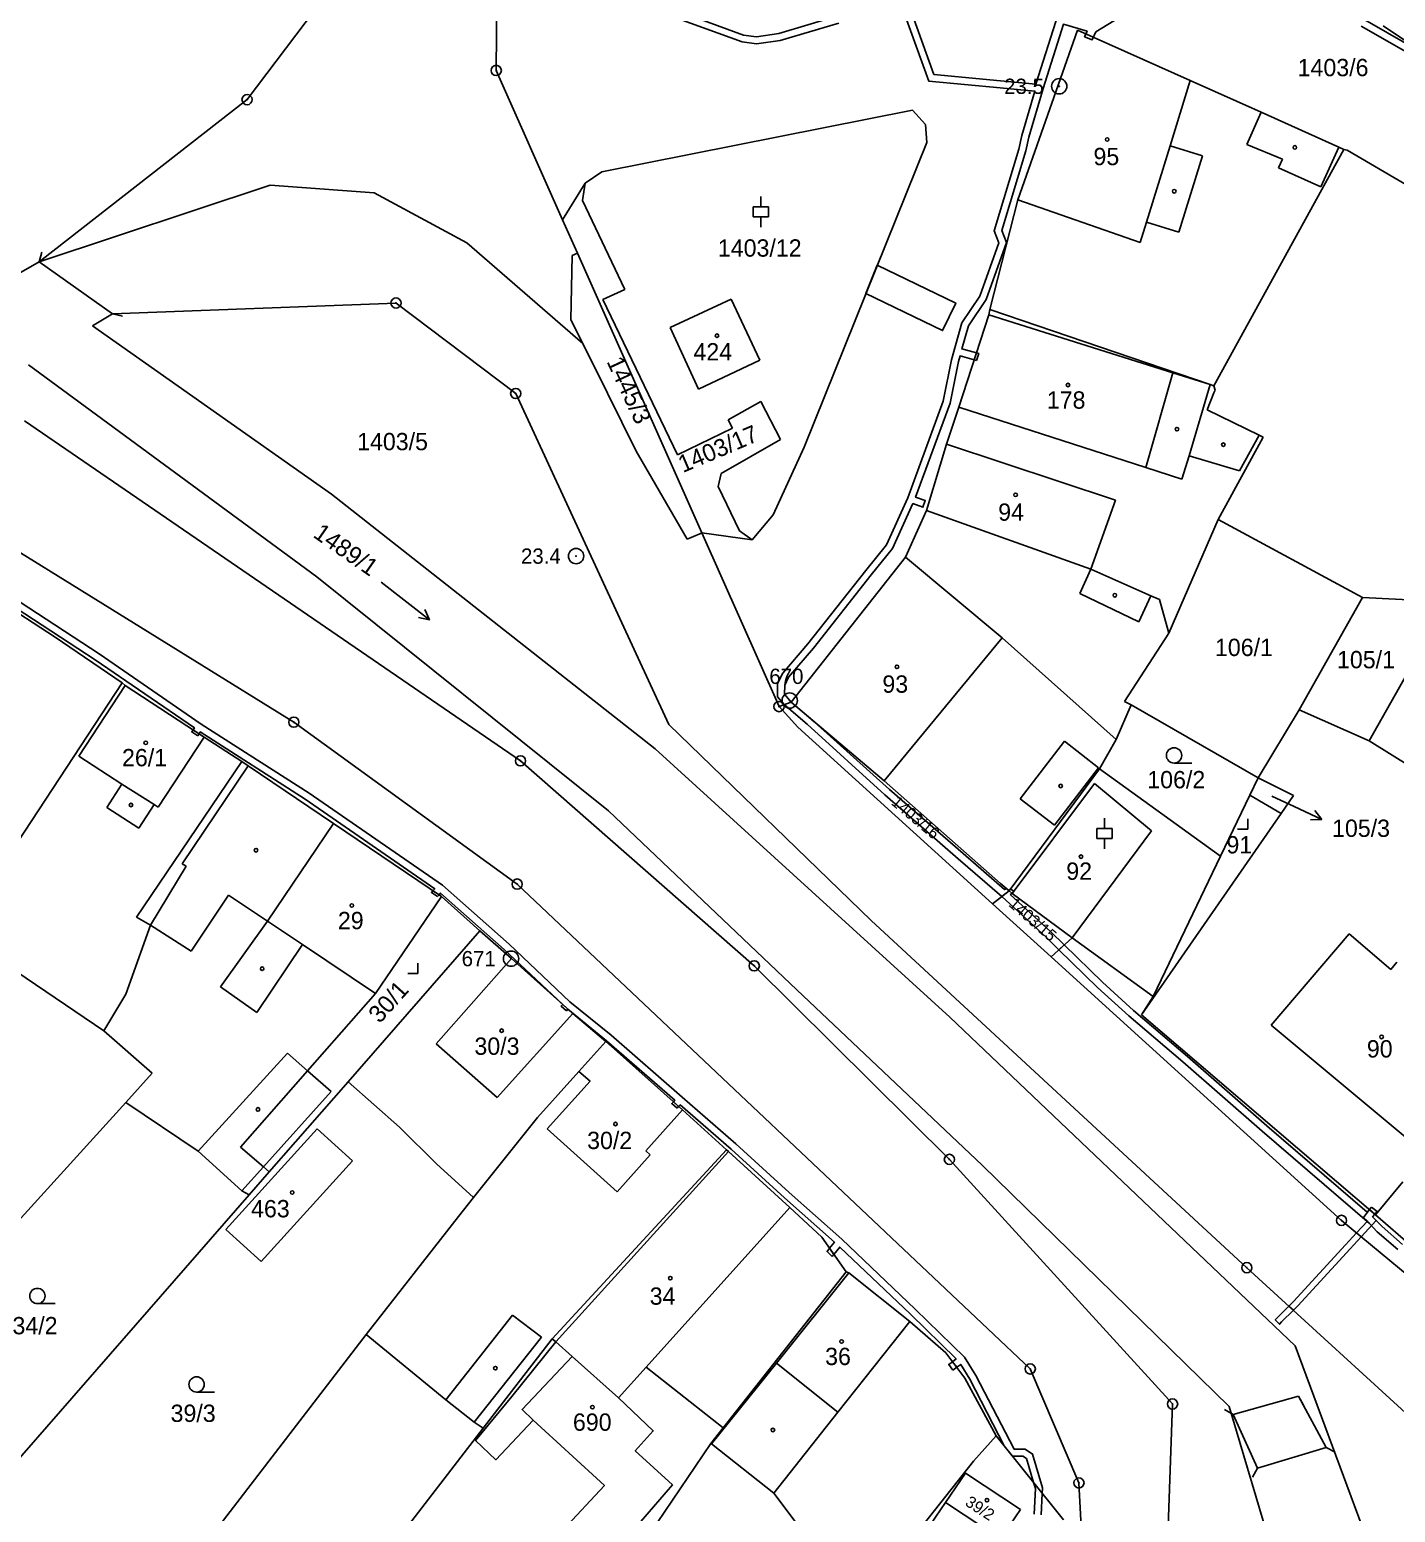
# Model space of a CAD drawing. Extents: x -820725 to -814908, y -1038210 to -1035296.
# Drawn here: x -817610 to -817476, y -1037122.6 to -1036977.1 of the extents above; entities that cross this region are included whole.
import ezdxf
from ezdxf.enums import TextEntityAlignment as Align

# ---------------------------------------------------------------- set-up
doc = ezdxf.new("R2010")
doc.units = 0
doc.header["$MEASUREMENT"] = 0
doc.linetypes.add('0_051C', pattern=[0])
for name, color, linetype in [('101', 1, 'CONTINUOUS'), ('1016', 1, 'CONTINUOUS'), ('1029', 1, 'CONTINUOUS'), ('105', 1, 'CONTINUOUS'), ('18', 1, 'CONTINUOUS'), ('21800', 1, 'CONTINUOUS'), ('21900', 1, 'CONTINUOUS'), ('23700', 1, 'CONTINUOUS'), ('304', 1, 'CONTINUOUS'), ('318', 1, 'CONTINUOUS'), ('319', 1, 'CONTINUOUS'), ('402', 1, 'CONTINUOUS'), ('404', 1, 'CONTINUOUS'), ('420', 1, 'CONTINUOUS'), ('802', 1, 'CONTINUOUS')]:
    doc.layers.add(name, color=color, linetype=linetype)

# ---------------------------------------------------------------- blocks, each defined once
blk = doc.blocks.new('4_02$0')
at = {"layer": '404', "color": 255, "linetype": 'Continuous'}
blk.add_circle((-0.01, 0), 0.175, dxfattribs=at)
blk = doc.blocks.new('1029$1')
at = {"layer": '1029', "color": 6, "linetype": 'Continuous'}
for p, q in [((0, 3), (-0.5, 2)), ((0, 0), (0, 3)), ((0, 3), (0.5, 2))]:
    blk.add_line(p, q, dxfattribs=at)
blk = doc.blocks.new('8_02$6')
at = {"layer": '802', "color": 255, "linetype": 'Continuous'}
for p, q in [((3.02, -0.01), (2.04, 0.49)), ((-2.98, -0.01), (3.02, -0.01)), ((3.02, -0.01), (2.04, -0.51))]:
    blk.add_line(p, q, dxfattribs=at)
blk = doc.blocks.new('3_04$3')
at = {"layer": '304', "color": 255, "linetype": 'Continuous'}
blk.add_line((0.01, 0), (1.76, 0), dxfattribs=at)
blk.add_circle((0.01, 0.75), 0.75, dxfattribs=at)
blk = doc.blocks.new('3_19$11')
at = {"layer": '319', "color": 255, "linetype": 'Continuous'}
for p, q in [((-1, 0), (0, 0)), ((0, 0), (0, 1))]:
    blk.add_line(p, q, dxfattribs=at)
blk = doc.blocks.new('1_01$12')
at = {"layer": '101', "color": 3, "linetype": 'Continuous'}
for radius in [0.75, 0.03]:
    blk.add_circle((0, 0), radius, dxfattribs=at)
blk = doc.blocks.new('3_18$14')
at = {"layer": '318', "color": 255, "linetype": 'Continuous'}
for p, q in [((0, 2), (0, 3)), ((-0.75, 2), (0.75, 2)), ((-0.75, 1), (-0.75, 2)), ((0.75, 1), (0.75, 2)), ((-0.75, 1), (0.75, 1)), ((0, 0), (0, 1))]:
    blk.add_line(p, q, dxfattribs=at)
blk = doc.blocks.new('1_05$13')
at = {"layer": '105', "color": 3, "linetype": 'Continuous'}
for radius in [0.5, 0.0303]:
    blk.add_circle((0, 0), radius, dxfattribs=at)
blk = doc.blocks.new('4_20$15')
at = {"layer": '420', "color": 255, "linetype": 'Continuous'}
blk.add_line((-0.71, -0.71), (0, 0), dxfattribs=at)

msp = doc.modelspace()

# ---------------------------------------------------------------- linework, layer by layer
at = {"layer": '1029', "color": 255, "linetype": 'Continuous'}
msp.add_line((-817488.12, -1037052.33), (-817485.92, -1037053.36), dxfattribs=at)
at = {"layer": '21800', "color": 255, "linetype": 'Continuous'}
for p, q in [((-817496.14, -1036982.1), (-817498.11, -1036988.51)), ((-817489.17, -1036985.22), (-817490.58, -1036988.39)), ((-817500.42, -1036996.01), (-817498.11, -1036988.51)), ((-817494.91, -1036989.5), (-817498.11, -1036988.51)), ((-817494.91, -1036989.5), (-817497.26, -1036996.98)), ((-817490.58, -1036988.39), (-817487.06, -1036989.82)), ((-817483.31, -1036992.53), (-817481.56, -1036988.63)), ((-817487.06, -1036989.82), (-817487.45, -1036990.68)), ((-817487.45, -1036990.68), (-817483.31, -1036992.53)), ((-817501.03, -1036998), (-817513.05, -1036993.8)), ((-817500.42, -1036996.01), (-817501.03, -1036998)), ((-817497.26, -1036996.98), (-817500.42, -1036996.01)), ((-817515.9, -1037005.09), (-817497.83, -1037010.8)), ((-817500.48, -1037020.1), (-817497.83, -1037010.8)), ((-817497.83, -1037010.8), (-817494.16, -1037011.95)), ((-817494.16, -1037011.95), (-817496.25, -1037018.93)), ((-817518.83, -1037014.17), (-817500.48, -1037020.1)), ((-817491.3, -1037020.42), (-817489.35, -1037016.92)), ((-817500.48, -1037020.1), (-817496.94, -1037021.24)), ((-817496.25, -1037018.93), (-817496.94, -1037021.24)), ((-817496.25, -1037018.93), (-817491.3, -1037020.42)), ((-817522.03, -1037024.31), (-817505.9, -1037030.05)), ((-817505.9, -1037030.05), (-817506.96, -1037032.45)), ((-817506.96, -1037032.45), (-817501.16, -1037035.23)), ((-817501.16, -1037035.23), (-817499.99, -1037032.67)), ((-817526.16, -1037050.85), (-817514.58, -1037036.8)), ((-817600.67, -1037041.48), (-817605.21, -1037048.43)), ((-817597.42, -1037053.43), (-817592.92, -1037046.54)), ((-817508.47, -1037046.94), (-817512.82, -1037052.6)), ((-817505.13, -1037049.57), (-817508.47, -1037046.94)), ((-817605.21, -1037048.43), (-817600.98, -1037051.15)), ((-817588.58, -1037049.38), (-817595.06, -1037058.98)), ((-817509.45, -1037055.19), (-817505.13, -1037049.57)), ((-817600.98, -1037051.15), (-817602.47, -1037053.47)), ((-817597.83, -1037053.17), (-817600.98, -1037051.15)), ((-817513.59, -1037061.89), (-817505.54, -1037051.1)), ((-817505.54, -1037051.1), (-817499.92, -1037055.76)), ((-817602.47, -1037053.47), (-817599.31, -1037055.47)), ((-817599.31, -1037055.47), (-817597.83, -1037053.17)), ((-817597.83, -1037053.17), (-817597.42, -1037053.43)), ((-817509.45, -1037055.19), (-817512.82, -1037052.6)), ((-817580.23, -1037055.02), (-817586.7, -1037064.61)), ((-817499.92, -1037055.76), (-817507.73, -1037066.26)), ((-817594.69, -1037059.22), (-817598.17, -1037065.02)), ((-817595.06, -1037058.98), (-817594.69, -1037059.22)), ((-817590.52, -1037062.06), (-817594.19, -1037067.57)), ((-817586.7, -1037064.61), (-817590.52, -1037062.06)), ((-817598.17, -1037065.02), (-817594.19, -1037067.57)), ((-817586.7, -1037064.61), (-817591.32, -1037071.06)), ((-817583.27, -1037066.9), (-817586.7, -1037064.61)), ((-817480.54, -1037065.85), (-817488.18, -1037074.82)), ((-817476.43, -1037069.34), (-817480.54, -1037065.85)), ((-817587.73, -1037073.58), (-817583.27, -1037066.9)), ((-817576.09, -1037071.7), (-817583.27, -1037066.9)), ((-817562.74, -1037068.27), (-817570.15, -1037076.64)), ((-817475.85, -1037068.65), (-817476.43, -1037069.34)), ((-817591.32, -1037071.06), (-817587.73, -1037073.58)), ((-817564.16, -1037081.92), (-817556.73, -1037073.67)), ((-817488.18, -1037074.82), (-817474.64, -1037086.11)), ((-817570.15, -1037076.64), (-817564.16, -1037081.92)), ((-817593.51, -1037087.2), (-817584.72, -1037077.56)), ((-817582.76, -1037079.29), (-817584.72, -1037077.56)), ((-817580.44, -1037081.34), (-817582.76, -1037079.29)), ((-817587.1, -1037088.73), (-817580.44, -1037081.34)), ((-817545.97, -1037083.14), (-817549.57, -1037087.16)), ((-817552.38, -1037091.19), (-817559.25, -1037084.99)), ((-817549.57, -1037087.16), (-817549.13, -1037087.56)), ((-817558.38, -1037105.91), (-817541.45, -1037087.21)), ((-817549.13, -1037087.56), (-817552.38, -1037091.19)), ((-817589.21, -1037091.07), (-817587.1, -1037088.73)), ((-817535.44, -1037092.7), (-817549.53, -1037108.38)), ((-817536.73, -1037107.98), (-817529.63, -1037099.14)), ((-817569.19, -1037111.59), (-817562.66, -1037103.29)), ((-817562.66, -1037103.29), (-817559.81, -1037105.44)), ((-817523.65, -1037103.9), (-817530.72, -1037112.81)), ((-817566.4, -1037113.78), (-817559.81, -1037105.44)), ((-817543.11, -1037115.91), (-817536.73, -1037107.98)), ((-817530.72, -1037112.81), (-817536.73, -1037107.98)), ((-817485.51, -1037111.24), (-817491.9, -1037113.02)), ((-817482.8, -1037116.26), (-817485.51, -1037111.24)), ((-817530.72, -1037112.81), (-817537.01, -1037120.75)), ((-817491.9, -1037113.02), (-817489.53, -1037118.3)), ((-817489.53, -1037118.3), (-817482.8, -1037116.26))]:
    msp.add_line(p, q, dxfattribs=at)
for points in [[(-817559.25, -1037084.99), (-817555.03, -1037080.33), (-817556.15, -1037079.38)], [(-817560.63, -1037113.58), (-817561.71, -1037112.55), (-817556.79, -1037107.33)]]:
    msp.add_lwpolyline(points, dxfattribs=at)
at = {"layer": '21900', "color": 3, "linetype": 'Continuous'}
for p, q in [((-817564.11, -1036965.76), (-817564.24, -1036981.11)), ((-817577.44, -1036969.08), (-817588.7, -1036983.98)), ((-817513.05, -1036993.8), (-817507.19, -1036977.16)), ((-817507.19, -1036977.16), (-817496.14, -1036982.1)), ((-817477.2, -1036976.72), (-817466.12, -1036984.18)), ((-817557.73, -1036995.76), (-817564.24, -1036981.11)), ((-817496.14, -1036982.1), (-817489.17, -1036985.22)), ((-817609.09, -1036999.91), (-817588.7, -1036983.98)), ((-817523.39, -1036985.01), (-817553.89, -1036991.08)), ((-817522.11, -1036986.42), (-817523.39, -1036985.01)), ((-817489.17, -1036985.22), (-817481.56, -1036988.63)), ((-817522.11, -1036986.42), (-817521.98, -1036988.17)), ((-817521.98, -1036988.17), (-817534.02, -1037018.08)), ((-817481.04, -1036988.86), (-817493.81, -1037012.07)), ((-817481.56, -1036988.63), (-817481.04, -1036988.86)), ((-817481.04, -1036988.86), (-817480.74, -1036988.94)), ((-817480.74, -1036988.94), (-817474.82, -1036992.39)), ((-817555.5, -1036992.18), (-817553.89, -1036991.08)), ((-817609.09, -1036999.91), (-817586.42, -1036992.36)), ((-817586.42, -1036992.36), (-817576.21, -1036993.13)), ((-817555.5, -1036992.18), (-817557.73, -1036995.76)), ((-817555.79, -1036993.87), (-817555.5, -1036992.18)), ((-817576.21, -1036993.13), (-817567.14, -1036998.04)), ((-817551.63, -1037002.6), (-817555.79, -1036993.87)), ((-817515.8, -1037004.57), (-817513.05, -1036993.8)), ((-817556.27, -1036999.05), (-817557.73, -1036995.76)), ((-817567.14, -1036998.04), (-817555.75, -1037007.92)), ((-817556.8, -1036999.29), (-817556.91, -1037005.58)), ((-817556.27, -1036999.05), (-817556.8, -1036999.29)), ((-817544.06, -1037026.51), (-817556.27, -1036999.05)), ((-817611.09, -1037001.05), (-817609.09, -1036999.91)), ((-817601.89, -1037004.99), (-817609.09, -1036999.91)), ((-817553.77, -1037003.59), (-817551.63, -1037002.6)), ((-817601.89, -1037004.99), (-817574.08, -1037003.94)), ((-817574.08, -1037003.94), (-817562.33, -1037012.82)), ((-817546.46, -1037018.83), (-817553.77, -1037003.59)), ((-817541.18, -1037003.55), (-817547.18, -1037006.34)), ((-817538.38, -1037009.56), (-817541.18, -1037003.55)), ((-817603.87, -1037006.19), (-817601.89, -1037004.99)), ((-817556.91, -1037005.58), (-817555.75, -1037007.92)), ((-817518.83, -1037014.17), (-817515.9, -1037005.09)), ((-817515.9, -1037005.09), (-817515.8, -1037004.57)), ((-817494.16, -1037011.95), (-817515.8, -1037004.57)), ((-817580.42, -1037022.69), (-817603.87, -1037006.19)), ((-817547.18, -1037006.34), (-817544.38, -1037012.38)), ((-817555.75, -1037007.92), (-817553.33, -1037012.8)), ((-817610.16, -1037010.02), (-817581.86, -1037030.8)), ((-817544.38, -1037012.38), (-817538.38, -1037009.56)), ((-817637.26, -1037012.17), (-817584.11, -1037045.08)), ((-817562.33, -1037012.82), (-817547.3, -1037045.31)), ((-817553.33, -1037012.8), (-817550.52, -1037018.49)), ((-817494.46, -1037014.44), (-817493.81, -1037012.77)), ((-817493.81, -1037012.07), (-817494.16, -1037011.95)), ((-817493.67, -1037012.51), (-817493.81, -1037012.07)), ((-817493.81, -1037012.77), (-817493.67, -1037012.51)), ((-817538.26, -1037013.62), (-817541.47, -1037015.4)), ((-817536.34, -1037017.35), (-817538.26, -1037013.62)), ((-817520.05, -1037017.8), (-817518.83, -1037014.17)), ((-817610.54, -1037015.49), (-817561.86, -1037048.87)), ((-817541.47, -1037015.4), (-817541.07, -1037016.23)), ((-817494.46, -1037014.44), (-817489.35, -1037016.92)), ((-817546.46, -1037018.83), (-817541.07, -1037016.23)), ((-817488.98, -1037017.1), (-817493.4, -1037025.18)), ((-817489.35, -1037016.92), (-817488.98, -1037017.1)), ((-817550.52, -1037018.49), (-817548.98, -1037021.13)), ((-817542.17, -1037020.66), (-817536.34, -1037017.35)), ((-817534.02, -1037018.08), (-817537.06, -1037024.72)), ((-817522.03, -1037024.31), (-817520.05, -1037017.8)), ((-817503.47, -1037023.28), (-817520.05, -1037017.8)), ((-817548.98, -1037021.13), (-817545.49, -1037027.11)), ((-817542.46, -1037021.95), (-817542.17, -1037020.66)), ((-817548.65, -1037047.7), (-817580.42, -1037022.69)), ((-817540.38, -1037026.29), (-817542.46, -1037021.95)), ((-817524.07, -1037028.89), (-817522.03, -1037024.31)), ((-817505.9, -1037030.05), (-817503.47, -1037023.28)), ((-817537.06, -1037024.72), (-817539.11, -1037027.18)), ((-817493.4, -1037025.18), (-817498.23, -1037036.35)), ((-817493.4, -1037025.18), (-817479.22, -1037032.84)), ((-817545.49, -1037027.11), (-817544.25, -1037026.59)), ((-817544.06, -1037026.51), (-817544.25, -1037026.59)), ((-817544.06, -1037026.51), (-817539.11, -1037027.18)), ((-817536.49, -1037043.55), (-817544.06, -1037026.51)), ((-817539.11, -1037027.18), (-817540.38, -1037026.29)), ((-817535.31, -1037043.11), (-817524.07, -1037028.89)), ((-817524.07, -1037028.89), (-817514.58, -1037036.8)), ((-817499.99, -1037032.67), (-817505.9, -1037030.05)), ((-817617.2, -1037030.47), (-817607.52, -1037036.74)), ((-817553.24, -1037053.78), (-817581.86, -1037030.8)), ((-817499.16, -1037033.04), (-817499.99, -1037032.67)), ((-817498.23, -1037036.35), (-817499.16, -1037033.04)), ((-817485.45, -1037043.86), (-817479.22, -1037032.84)), ((-817479.22, -1037032.84), (-817470.89, -1037033.26)), ((-817470.89, -1037033.26), (-817478.56, -1037046.92)), ((-817607.52, -1037036.74), (-817600.97, -1037041.22)), ((-817514.58, -1037036.8), (-817503.39, -1037046.79)), ((-817498.23, -1037036.35), (-817502.58, -1037043.06)), ((-817600.97, -1037041.22), (-817617.05, -1037065.72)), ((-817600.97, -1037041.22), (-817600.67, -1037041.48)), ((-817600.67, -1037041.48), (-817592.92, -1037046.54)), ((-817536.49, -1037043.55), (-817535.31, -1037043.11)), ((-817535.31, -1037043.11), (-817526.16, -1037050.85)), ((-817501.94, -1037043.38), (-817503.39, -1037046.79)), ((-817502.58, -1037043.06), (-817501.94, -1037043.38)), ((-817489.47, -1037050.54), (-817501.94, -1037043.38)), ((-817536.49, -1037043.55), (-817534.63, -1037045.56)), ((-817485.45, -1037043.86), (-817489.47, -1037050.54)), ((-817478.56, -1037046.92), (-817485.45, -1037043.86)), ((-817562.19, -1037060.97), (-817584.11, -1037045.08)), ((-817547.3, -1037045.31), (-817527.46, -1037064.55)), ((-817534.63, -1037045.56), (-817515.52, -1037062.9)), ((-817592.92, -1037046.54), (-817589.2, -1037048.95)), ((-817519.73, -1037074.04), (-817548.65, -1037047.7)), ((-817503.39, -1037046.79), (-817505.03, -1037049.65)), ((-817478.56, -1037046.92), (-817474.32, -1037049.55)), ((-817589.2, -1037048.95), (-817599.54, -1037064.23)), ((-817589.2, -1037048.95), (-817588.58, -1037049.38)), ((-817538.92, -1037069), (-817561.86, -1037048.87)), ((-817580.23, -1037055.02), (-817588.58, -1037049.38)), ((-817505.03, -1037049.65), (-817513.91, -1037061.62)), ((-817493.16, -1037058.22), (-817505.03, -1037049.65)), ((-817489.47, -1037050.54), (-817490.29, -1037052.25)), ((-817489.47, -1037050.54), (-817485.99, -1037052.27)), ((-817514.76, -1037060.9), (-817526.16, -1037050.85)), ((-817490.29, -1037052.25), (-817493.16, -1037058.22)), ((-817490.29, -1037052.25), (-817487.21, -1037054.03)), ((-817485.99, -1037052.27), (-817487.21, -1037054.03)), ((-817569.62, -1037062.18), (-817580.23, -1037055.02)), ((-817553.24, -1037053.78), (-817534.75, -1037071.34)), ((-817487.21, -1037054.03), (-817500.91, -1037073.8)), ((-817493.16, -1037058.22), (-817499.77, -1037072)), ((-817562.19, -1037060.97), (-817511.83, -1037108.56)), ((-817514.76, -1037060.9), (-817513.91, -1037061.62)), ((-817569.62, -1037062.18), (-817576.09, -1037071.7)), ((-817569.62, -1037062.18), (-817565.85, -1037065.56)), ((-817513.91, -1037061.62), (-817515.52, -1037062.9)), ((-817513.91, -1037061.62), (-817513.59, -1037061.89)), ((-817513.59, -1037061.89), (-817507.73, -1037066.26)), ((-817515.52, -1037062.9), (-817509.79, -1037068.1)), ((-817598.17, -1037065.02), (-817600.59, -1037071.78)), ((-817598.17, -1037065.02), (-817599.54, -1037064.23)), ((-817490.58, -1037098.62), (-817527.46, -1037064.55)), ((-817617.05, -1037065.72), (-817602.77, -1037075.37)), ((-817578.78, -1037080.37), (-817565.85, -1037065.56)), ((-817565.85, -1037065.56), (-817562.74, -1037068.27)), ((-817507.73, -1037066.26), (-817509.79, -1037068.1)), ((-817499.77, -1037072), (-817507.73, -1037066.26)), ((-817562.74, -1037068.27), (-817556.73, -1037073.67)), ((-817509.79, -1037068.1), (-817481.28, -1037093.98)), ((-817538.92, -1037069), (-817519.77, -1037087.99)), ((-817600.59, -1037071.78), (-817602.77, -1037075.37)), ((-817576.09, -1037071.7), (-817582.76, -1037079.29)), ((-817516.56, -1037088.57), (-817534.75, -1037071.34)), ((-817499.77, -1037072), (-817500.91, -1037073.8)), ((-817556.73, -1037073.67), (-817553.49, -1037076.41)), ((-817485.82, -1037106.28), (-817519.73, -1037074.04)), ((-817500.91, -1037073.8), (-817477.93, -1037093.43)), ((-817602.77, -1037075.37), (-817598.01, -1037079.54)), ((-817553.49, -1037076.41), (-817556.15, -1037079.38)), ((-817553.49, -1037076.41), (-817552.39, -1037077.4)), ((-817552.39, -1037077.4), (-817545.97, -1037083.14)), ((-817600.61, -1037082.4), (-817598.01, -1037079.54)), ((-817582.76, -1037079.29), (-817589.33, -1037086.78)), ((-817556.15, -1037079.38), (-817560.19, -1037083.88)), ((-817578.78, -1037080.37), (-817586.52, -1037089.23)), ((-817573.74, -1037084.83), (-817578.78, -1037080.37)), ((-817611.49, -1037094.41), (-817600.61, -1037082.4)), ((-817593.51, -1037087.2), (-817600.61, -1037082.4)), ((-817560.19, -1037083.88), (-817566.47, -1037091.73)), ((-817545.97, -1037083.14), (-817541.63, -1037087.05)), ((-817581.81, -1037084.98), (-817590.78, -1037094.86)), ((-817578.36, -1037088.12), (-817581.81, -1037084.98)), ((-817570.09, -1037088.42), (-817573.74, -1037084.83)), ((-817589.33, -1037086.78), (-817587.1, -1037088.73)), ((-817541.63, -1037087.05), (-817558.75, -1037105.62)), ((-817541.63, -1037087.05), (-817541.45, -1037087.21)), ((-817589.21, -1037091.07), (-817593.51, -1037087.2)), ((-817587.32, -1037098), (-817578.36, -1037088.12)), ((-817566.47, -1037091.73), (-817570.09, -1037088.42)), ((-817541.45, -1037087.21), (-817535.44, -1037092.7)), ((-817519.77, -1037087.99), (-817497.86, -1037112)), ((-817516.56, -1037088.57), (-817492.3, -1037112.24)), ((-817586.52, -1037089.23), (-817588.48, -1037091.47)), ((-817587.1, -1037088.73), (-817586.52, -1037089.23)), ((-817618.45, -1037125.78), (-817588.48, -1037091.47)), ((-817588.48, -1037091.47), (-817589.21, -1037091.07)), ((-817477.93, -1037093.43), (-817475.26, -1037090.18)), ((-817566.47, -1037091.73), (-817567.96, -1037093.59)), ((-817532.28, -1037095.64), (-817535.44, -1037092.7)), ((-817567.96, -1037093.59), (-817577.01, -1037105.19)), ((-817448.71, -1037121.07), (-817481.28, -1037093.98)), ((-817590.78, -1037094.86), (-817587.32, -1037098)), ((-817529.89, -1037099.04), (-817532.28, -1037095.64)), ((-817490.58, -1037098.62), (-817465.09, -1037121.95)), ((-817529.89, -1037099.04), (-817541.98, -1037114.34)), ((-817529.89, -1037099.04), (-817529.63, -1037099.14)), ((-817529.63, -1037099.14), (-817523.65, -1037103.9)), ((-817523.65, -1037103.9), (-817520.12, -1037106.98)), ((-817577.01, -1037105.19), (-817592.08, -1037124.8)), ((-817569.19, -1037111.59), (-817577.01, -1037105.19)), ((-817558.75, -1037105.62), (-817565.51, -1037114.37)), ((-817558.75, -1037105.62), (-817558.38, -1037105.91)), ((-817558.38, -1037105.91), (-817556.79, -1037107.33)), ((-817556.79, -1037107.33), (-817552.25, -1037111.41)), ((-817520.12, -1037106.98), (-817518.24, -1037109.47)), ((-817479.26, -1037124.01), (-817485.82, -1037106.28)), ((-817552.25, -1037111.41), (-817549.53, -1037108.38)), ((-817549.53, -1037108.38), (-817541.98, -1037114.34)), ((-817511.83, -1037108.56), (-817507.05, -1037119.75)), ((-817518.24, -1037109.47), (-817515.18, -1037115.13)), ((-817566.4, -1037113.78), (-817569.19, -1037111.59)), ((-817497.86, -1037112), (-817498.62, -1037133.6)), ((-817478.21, -1037159.73), (-817492.3, -1037112.24)), ((-817565.51, -1037114.37), (-817586.25, -1037141.23)), ((-817565.51, -1037114.37), (-817566.4, -1037113.78)), ((-817541.98, -1037114.34), (-817543.19, -1037115.87)), ((-817558.43, -1037138.4), (-817543.19, -1037115.87)), ((-817543.19, -1037115.87), (-817543.11, -1037115.91)), ((-817543.11, -1037115.91), (-817537.01, -1037120.75)), ((-817515.18, -1037115.13), (-817517.4, -1037117.62)), ((-817508.57, -1037123.36), (-817515.18, -1037115.13)), ((-817517.4, -1037117.62), (-817524.45, -1037126.5)), ((-817518.17, -1037118.78), (-817520.14, -1037121.67)), ((-817512.79, -1037122.36), (-817518.17, -1037118.78)), ((-817506.5, -1037131.03), (-817507.05, -1037119.75)), ((-817537.01, -1037120.75), (-817528.79, -1037131.61)), ((-817520.14, -1037121.67), (-817522.11, -1037124.56)), ((-817514.75, -1037125.25), (-817520.14, -1037121.67)), ((-817514.75, -1037125.25), (-817512.79, -1037122.36))]:
    msp.add_line(p, q, dxfattribs=at)
for points in [[(-817477.93, -1037093.43), (-817463.15, -1037106.27), (-817460.56, -1037105.68), (-817458.83, -1037103.8), (-817458.02, -1037102.44)], [(-817558.38, -1037105.91), (-817562.7, -1037111.28), (-817566.27, -1037115.59), (-817564.28, -1037117.48), (-817560.63, -1037113.58)], [(-817560.63, -1037113.58), (-817553.62, -1037120), (-817557.71, -1037124.39), (-817553.78, -1037127.85), (-817546.95, -1037119.93), (-817550.6, -1037116.59), (-817548.84, -1037114.64), (-817552.25, -1037111.41)]]:
    msp.add_lwpolyline(points, dxfattribs=at)
at = {"layer": '23700', "color": 255, "linetype": '0_051C'}
for points in [[(-817509.09, -1036975.6), (-817511.27, -1036982.46), (-817514.74, -1036982.12), (-817521.29, -1036981.5), (-817523.7, -1036974.77)], [(-817546.37, -1036976.06), (-817540.12, -1036978.32), (-817538.7, -1036978.51), (-817536.36, -1036978.18), (-817530.62, -1036976.48)], [(-817530.8, -1036975.8), (-817536.5, -1036977.5), (-817538.7, -1036977.81), (-817539.96, -1036977.64), (-817546.13, -1036975.4)], [(-817524.26, -1036975.31), (-817521.79, -1036982.16), (-817514.8, -1036982.82), (-817511.37, -1036983.15), (-817512.65, -1036987.49), (-817512.94, -1036988.83), (-817515.37, -1036996.85), (-817514.9, -1036998.03), (-817516.78, -1037003.28), (-817518.54, -1037005.88), (-817519.55, -1037009.51), (-817520.38, -1037013.56), (-817523.86, -1037023.06), (-817525.94, -1037027.69), (-817527.97, -1037030.19), (-817533.66, -1037037.39), (-817536.13, -1037040.27), (-817536.63, -1037041.28), (-817536.64, -1037042.58), (-817535.97, -1037043.36), (-817533.71, -1037045.29), (-817526.1, -1037052.22), (-817518.89, -1037058.49), (-817514.63, -1037062.19), (-817513.91, -1037061.62), (-817514.17, -1037061.4), (-817514.35, -1037061.51), (-817518.43, -1037057.97), (-817525.64, -1037051.7), (-817533.03, -1037045.04), (-817533.56, -1037044.59), (-817535.31, -1037043.11), (-817535.94, -1037042.32), (-817535.93, -1037041.44), (-817535.55, -1037040.65), (-817533.12, -1037037.83), (-817527.43, -1037030.63), (-817525.34, -1037028.05), (-817523.35, -1037023.63), (-817522.37, -1037023.99), (-817522.14, -1037023.33), (-817523.09, -1037022.98), (-817519.7, -1037013.76), (-817518.87, -1037009.67), (-817518.72, -1037009.13), (-817517.33, -1037009.51), (-817517.11, -1037008.84), (-817518.53, -1037008.45), (-817517.9, -1037006.18), (-817516.16, -1037003.6), (-817514.16, -1036998.01), (-817514.63, -1036996.81), (-817512.26, -1036989.01), (-817511.97, -1036987.67), (-817510.57, -1036982.89), (-817508.57, -1036976.58), (-817506.25, -1036977.27), (-817506.5, -1036977.8), (-817505.77, -1036978.12), (-817505.39, -1036977.33), (-817503.04, -1036975.89)], [(-817474.55, -1036978.69), (-817479, -1036976.16)], [(-817479.36, -1036976.76), (-817473.55, -1036980.06)], [(-817510.75, -1037122.89), (-817510.65, -1037120.78), (-817510.62, -1037120.22), (-817511.61, -1037116.92), (-817512.34, -1037116.43), (-817513.42, -1037116.43), (-817517.16, -1037109.21), (-817518.3, -1037107.39), (-817523.11, -1037102.69), (-817530.33, -1037095.82), (-817535.5, -1037091.24), (-817540.72, -1037086.47), (-817546, -1037081.89), (-817552.96, -1037075.81), (-817557.02, -1037072.54), (-817562.99, -1037066.87), (-817569.52, -1037061.09), (-817582.6, -1037052.06), (-817593.2, -1037045.26), (-817603.22, -1037038.37), (-817610.96, -1037033.3)], [(-817611.36, -1037033.88), (-817603.6, -1037038.95), (-817593.87, -1037045.65), (-817593.99, -1037045.84), (-817593.41, -1037046.22), (-817593.29, -1037046.03), (-817582.98, -1037052.64), (-817570.27, -1037061.43), (-817570.45, -1037061.62), (-817569.86, -1037062.02), (-817569.72, -1037061.86), (-817563.47, -1037067.39), (-817557.72, -1037072.78), (-817557.72, -1037072.78), (-817557.2, -1037073.25), (-817553.42, -1037076.35), (-817546.72, -1037082.18), (-817546.86, -1037082.34), (-817546.34, -1037082.81), (-817546.2, -1037082.64), (-817541.18, -1037086.99), (-817535.96, -1037091.76), (-817531.05, -1037096.12), (-817531.52, -1037096.72), (-817531.1, -1037097.32), (-817530.53, -1037096.6), (-817523.59, -1037103.19), (-817519.11, -1037107.57), (-817519.47, -1037107.85), (-817519.05, -1037108.4), (-817518.66, -1037108.12), (-817517.76, -1037109.55), (-817514.39, -1037116.12), (-817513.57, -1037117.13), (-817512.56, -1037117.13), (-817512.21, -1037117.36), (-817511.5, -1037119.71), (-817511.32, -1037120.3), (-817511.45, -1037122.81)], [(-817475.3, -1037096.33), (-817477.29, -1037094.59), (-817478.23, -1037093.62), (-817478.01, -1037093.36), (-817478.54, -1037092.91), (-817478.76, -1037093.17), (-817488.6, -1037084.69), (-817496.4, -1037077.89), (-817501.7, -1037073.38), (-817504.75, -1037070.61), (-817508.49, -1037066.94), (-817509.02, -1037067.41), (-817505.23, -1037071.11), (-817502.16, -1037073.9), (-817496.86, -1037078.43), (-817489.06, -1037085.21), (-817478.54, -1037094.27), (-817477.77, -1037095.09), (-817475.76, -1037096.85)]]:
    msp.add_lwpolyline(points, dxfattribs=at)
for points in [[(-817526.84, -1037000.24), (-817527.96, -1037003.02), (-817520.44, -1037006.65), (-817519.14, -1037003.95), (-817526.84, -1037000.24)], [(-817517.1, -1037009.57), (-817516.89, -1037008.9), (-817517.11, -1037008.84), (-817517.33, -1037009.51), (-817517.1, -1037009.57)], [(-817593.53, -1037046.42), (-817593.41, -1037046.22), (-817593.99, -1037045.84), (-817594.12, -1037046.03), (-817593.53, -1037046.42)], [(-817570.02, -1037062.19), (-817569.86, -1037062.02), (-817570.45, -1037061.62), (-817570.61, -1037061.79), (-817570.02, -1037062.19)], [(-817513.8, -1037062), (-817513.59, -1037061.89), (-817513.45, -1037061.71), (-817513.77, -1037061.43), (-817513.91, -1037061.62), (-817514.63, -1037062.19), (-817510.28, -1037066.17), (-817509.02, -1037067.41), (-817508.49, -1037066.94), (-817509.8, -1037065.67), (-817513.8, -1037062)], [(-817557.36, -1037073.42), (-817557.2, -1037073.25), (-817557.72, -1037072.78), (-817557.88, -1037072.95), (-817557.36, -1037073.42)], [(-817546.49, -1037082.98), (-817546.34, -1037082.81), (-817546.86, -1037082.34), (-817547.01, -1037082.51), (-817546.49, -1037082.98)], [(-817478.23, -1037093.62), (-817478.01, -1037093.36), (-817478.54, -1037092.91), (-817479.14, -1037093.69), (-817478.73, -1037094.05), (-817479.81, -1037095.21), (-817479.34, -1037095.59), (-817477.87, -1037093.99), (-817478.23, -1037093.62)], [(-817478.34, -1037092.67), (-817478.54, -1037092.91), (-817478.01, -1037093.36), (-817477.79, -1037093.11), (-817478.34, -1037092.67)], [(-817480.44, -1037096.77), (-817479.34, -1037095.59), (-817479.81, -1037095.21), (-817480.88, -1037096.37), (-817486.01, -1037101.95), (-817486.45, -1037102.4), (-817486.01, -1037102.8), (-817485.57, -1037102.37), (-817480.44, -1037096.77)], [(-817531.28, -1037097.53), (-817531.1, -1037097.32), (-817531.52, -1037096.72), (-817531.77, -1037097.04), (-817531.28, -1037097.53)], [(-817487.17, -1037103.95), (-817486.01, -1037102.8), (-817486.45, -1037102.4), (-817487.61, -1037103.55), (-817487.79, -1037103.75), (-817487.36, -1037104.18), (-817487.17, -1037103.95)], [(-817519.42, -1037108.68), (-817519.05, -1037108.4), (-817519.47, -1037107.85), (-817519.83, -1037108.12), (-817519.42, -1037108.68)]]:
    msp.add_lwpolyline(points, close=True, dxfattribs=at)

# ---------------------------------------------------------------- block references
at = {"layer": '101', "color": 0, "linetype": 'ByBlock'}
for p in [(-817508.99, -1036982.67), (-817556.41, -1037028.78), (-817535.44, -1037042.96), (-817562.79, -1037068.29)]:
    msp.add_blockref('1_01$12', p, dxfattribs=at)
at = {"layer": '1029', "color": 0, "linetype": 'ByBlock', "rotation": 245}
msp.add_blockref('1029$1', (-817485.92, -1037053.36), dxfattribs=at)
at = {"layer": '105', "color": 0, "linetype": 'ByBlock'}
for p in [(-817564.24, -1036981.11), (-817588.7, -1036983.98), (-817574.08, -1037003.94), (-817562.33, -1037012.82), (-817536.49, -1037043.55), (-817584.11, -1037045.08), (-817561.86, -1037048.87), (-817562.19, -1037060.97), (-817538.92, -1037069), (-817519.77, -1037087.99), (-817481.28, -1037093.98), (-817490.58, -1037098.62), (-817511.83, -1037108.56), (-817497.86, -1037112), (-817507.05, -1037119.75)]:
    msp.add_blockref('1_05$13', p, dxfattribs=at)
at = {"layer": '304', "color": 0, "linetype": 'ByBlock'}
for p in [(-817497.73, -1037049.09), (-817609.29, -1037102.15), (-817593.66, -1037110.83)]:
    msp.add_blockref('3_04$3', p, dxfattribs=at)
at = {"layer": '318', "color": 0, "linetype": 'ByBlock'}
for p in [(-817538.28, -1036996.49), (-817504.55, -1037057.51)]:
    msp.add_blockref('3_18$14', p, dxfattribs=at)
at = {"layer": '319', "color": 0, "linetype": 'ByBlock'}
for p in [(-817490.49, -1037055.58), (-817571.93, -1037069.74)]:
    msp.add_blockref('3_19$11', p, dxfattribs=at)
at = {"layer": '402', "color": 0, "linetype": 'ByBlock'}
for p in [(-817485.85, -1036988.67), (-817497.69, -1036992.97), (-817497.42, -1037016.32), (-817492.87, -1037017.84), (-817503.52, -1037032.62), (-817508.83, -1037051.34), (-817600.08, -1037053.21), (-817587.81, -1037057.65), (-817587.21, -1037069.28), (-817587.62, -1037083.09), (-817564.32, -1037108.48), (-817537.08, -1037114.55)]:
    msp.add_blockref('4_02$0', p, dxfattribs=at)
at = {"layer": '404', "color": 0, "linetype": 'ByBlock'}
for p in [(-817504.27, -1036987.89), (-817542.57, -1037007.15), (-817508.12, -1037011.99), (-817513.26, -1037022.77), (-817524.9, -1037039.65), (-817598.63, -1037047.11), (-817506.84, -1037058.28), (-817578.41, -1037063.07), (-817563.7, -1037075.36), (-817477.34, -1037075.97), (-817552.53, -1037084.52), (-817584.26, -1037091.24), (-817547.15, -1037099.65), (-817530.34, -1037105.87), (-817554.79, -1037112.31), (-817516.07, -1037121.44)]:
    msp.add_blockref('4_02$0', p, dxfattribs=at)
at = {"layer": '420', "color": 0, "linetype": 'ByBlock'}
for p, rotation in [((-817609.09, -1036999.91), 211), ((-817601.89, -1037004.99), 121), ((-817485.51, -1037111.24), 75.00000000000001), ((-817491.9, -1037113.02), 286), ((-817482.8, -1037116.26), 107), ((-817489.53, -1037118.3), 16)]:
    msp.add_blockref('4_20$15', p, dxfattribs=dict(at, rotation=rotation))
at = {"layer": '802', "color": 0, "linetype": 'ByBlock', "rotation": 321.9999999999999}
msp.add_blockref('8_02$6', (-817573.17, -1037033.16), dxfattribs=at)

# ---------------------------------------------------------------- texts
at = {"layer": '1016', "color": 214, "linetype": 'Continuous'}
for s, p in [('23.5', (-817510.49, -1036982.67)), ('23.4', (-817557.91, -1037028.78))]:
    msp.add_text(s, height=1.5, dxfattribs=at).set_placement(p, align=Align.MIDDLE_RIGHT)
at = {"layer": '1016', "color": 174, "linetype": 'Continuous'}
for s, p in [('670', (-817534.09, -1037040.58)), ('671', (-817564.29, -1037068.29))]:
    msp.add_text(s, height=1.5, dxfattribs=at).set_placement(p, align=Align.MIDDLE_RIGHT)
at = {"layer": '18', "color": 255, "linetype": 'Continuous'}
for s, p in [('1403/6', (-817482.11, -1036982.19)), ('95', (-817504.36, -1036990.92)), ('1403/12', (-817538.38, -1036999.9)), ('424', (-817542.99, -1037010.09)), ('178', (-817508.31, -1037014.82)), ('1403/5', (-817574.42, -1037018.9)), ('94', (-817513.71, -1037025.82)), ('106/1', (-817490.86, -1037039.1)), ('105/1', (-817478.88, -1037040.3)), ('93', (-817525.08, -1037042.7)), ('26/1', (-817598.76, -1037049.92)), ('106/2', (-817497.5, -1037052.08)), ('91', (-817491.31, -1037058.47)), ('92', (-817507.03, -1037061.06)), ('29', (-817578.52, -1037065.91)), ('30/3', (-817564.17, -1037078.24)), ('90', (-817477.53, -1037078.5)), ('30/2', (-817553.11, -1037087.49)), ('463', (-817586.41, -1037094.19)), ('34', (-817547.92, -1037102.77)), ('34/2', (-817609.51, -1037105.67)), ('36', (-817530.7, -1037108.69)), ('39/3', (-817593.99, -1037114.27)), ('690', (-817554.82, -1037115.14))]:
    msp.add_text(s, height=1.7, dxfattribs=at).set_placement(p, align=Align.BOTTOM_CENTER)
for s, height, rotation, p in [('1445/3', 1.7, 295, (-817552.43, -1037013.05)), ('1403/17', 1.7, 23, (-817541.95, -1037019.5)), ('1489/1', 1.7, 325, (-817579.76, -1037029.26)), ('1403/16', 1.14, 320, (-817523.66, -1037055.13)), ('1403/15', 1.14, 319, (-817512.17, -1037065.13)), ('30/1', 1.7, 48, (-817573.82, -1037073.42)), ('39/2', 1.14, 327, (-817517.25, -1037122.99))]:
    msp.add_text(s, height=height, rotation=rotation, dxfattribs=at).set_placement(p, align=Align.BOTTOM_CENTER)
msp.add_text('105/3', height=1.7, dxfattribs=at).set_placement((-817482.21, -1037054.64), align=Align.TOP_LEFT)

doc.saveas('drawing.dxf')
